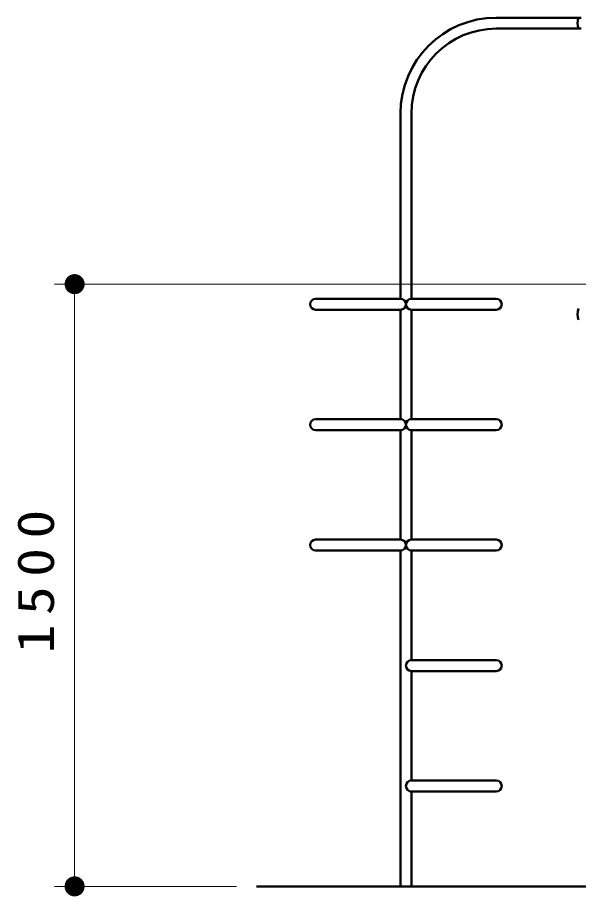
# Model space of a CAD drawing. Units: millimetres on the paper, scale 1:50. Extents: x -385 to 0, y -594 to 267.
# Drawn here: x -160.81 to -132.88, y -129.52 to -85.74 of the extents above; entities that cross this region are included whole.
import ezdxf

# ---------------------------------------------------------------- set-up
doc = ezdxf.new("R2010")
doc.units = ezdxf.units.MM
doc.layers.add('LY_1', color=140, linetype='Continuous', lineweight=50)
doc.styles.add('ＭＳ ゴシック', font='')
doc.styles.get('ＭＳ ゴシック').set_extended_font_data('MS Gothic')

# ---------------------------------------------------------------- blocks, each defined once
blk = doc.blocks.new('filled_dot')
at = {"color": 0, "linetype": 'Continuous', "lineweight": -2, "const_width": 1.25}
blk.add_lwpolyline([(-0.625, 0, 1), (0.625, 0, 1)], format="xyb", close=True, dxfattribs=at)

msp = doc.modelspace()

# ---------------------------------------------------------------- linework, layer by layer
at = {"layer": 'LY_1'}
for p, q in [((-136.965, -85.749), (-132.737, -85.749)), ((-136.965, -86.293), (-132.737, -86.293)), ((-141.737, -99.749), (-141.737, -90.521)), ((-141.193, -99.749), (-141.193, -90.521)), ((-145.965, -99.749), (-141.737, -99.749)), ((-141.193, -99.749), (-136.965, -99.749)), ((-145.965, -100.293), (-141.737, -100.293)), ((-141.737, -105.749), (-141.737, -100.293)), ((-141.193, -105.749), (-141.193, -100.293)), ((-141.193, -100.293), (-136.965, -100.293)), ((-141.737, -105.749), (-145.965, -105.749)), ((-141.193, -105.749), (-136.965, -105.749)), ((-141.737, -106.293), (-145.965, -106.293)), ((-141.737, -111.749), (-141.737, -106.293)), ((-141.193, -111.749), (-141.193, -106.293)), ((-141.193, -106.293), (-136.965, -106.293)), ((-145.965, -111.749), (-141.737, -111.749)), ((-141.193, -111.749), (-136.965, -111.749)), ((-145.965, -112.293), (-141.737, -112.293)), ((-141.737, -129.021), (-141.737, -112.293)), ((-141.193, -112.293), (-136.965, -112.293)), ((-141.193, -117.749), (-141.193, -112.293)), ((-141.193, -117.749), (-136.965, -117.749)), ((-141.193, -118.293), (-136.965, -118.293)), ((-141.193, -123.749), (-141.193, -118.293)), ((-141.193, -123.749), (-136.965, -123.749)), ((-141.193, -124.293), (-136.965, -124.293)), ((-141.193, -129.021), (-141.193, -124.293))]:
    msp.add_line(p, q, dxfattribs=at)
at = {"layer": 'LY_1', "color": 7, "lineweight": 13}
for p, q in [((-131.574, -99.021), (-158.965, -99.021)), ((-157.965, -129.021), (-157.965, -99.021)), ((-149.907, -129.021), (-158.965, -129.021))]:
    msp.add_line(p, q, dxfattribs=at)
at = {"layer": 'LY_1', "color": 7}
msp.add_line((-148.907, -129.021), (-46.336, -129.021), dxfattribs=at)
at = {"layer": 'LY_1'}
for centre, radius, start, end in [((-136.965, -90.521), 4.772, 90, 180), ((-131.915, -86.021), 1, 163.8038, 196.1962), ((-136.965, -90.521), 4.228, 90, 180), ((-145.965, -100.021), 0.272, 90, 270), ((-141.737, -100.021), 0.272, 270, 90), ((-141.193, -100.021), 0.272, 90, 270), ((-136.965, -100.021), 0.272, 270, 90), ((-131.915, -100.521), 1, 163.8038, 196.1962), ((-145.965, -106.021), 0.272, 90, 270), ((-141.737, -106.021), 0.272, 270, 90), ((-141.193, -106.021), 0.272, 90, 270), ((-136.965, -106.021), 0.272, 270, 90), ((-145.965, -112.021), 0.272, 90, 270), ((-141.737, -112.021), 0.272, 270, 90), ((-141.193, -112.021), 0.272, 90, 270), ((-136.965, -112.021), 0.272, 270, 90), ((-141.193, -118.021), 0.272, 90, 270), ((-136.965, -118.021), 0.272, 270, 90), ((-141.193, -124.021), 0.272, 90, 270), ((-136.965, -124.021), 0.272, 270, 90)]:
    msp.add_arc(centre, radius, start, end, dxfattribs=at)

# ---------------------------------------------------------------- block references
at = {"layer": 'LY_1', "color": 7, "lineweight": 13, "xscale": 0.4, "yscale": 0.4}
for p, rotation in [((-157.965, -99.021), 270), ((-157.965, -129.021), 90)]:
    msp.add_blockref('filled_dot', p, dxfattribs=dict(at, rotation=rotation))

# ---------------------------------------------------------------- texts
at = {"layer": 'LY_1', "color": 7, "insert": (-158.965, -113.6), "char_height": 1.833, "attachment_point": 8, "rotation": 90, "style": 'ＭＳ ゴシック'}
msp.add_mtext('\\T1.33;\\W1.15;1500', dxfattribs=at)

doc.saveas('drawing.dxf')
